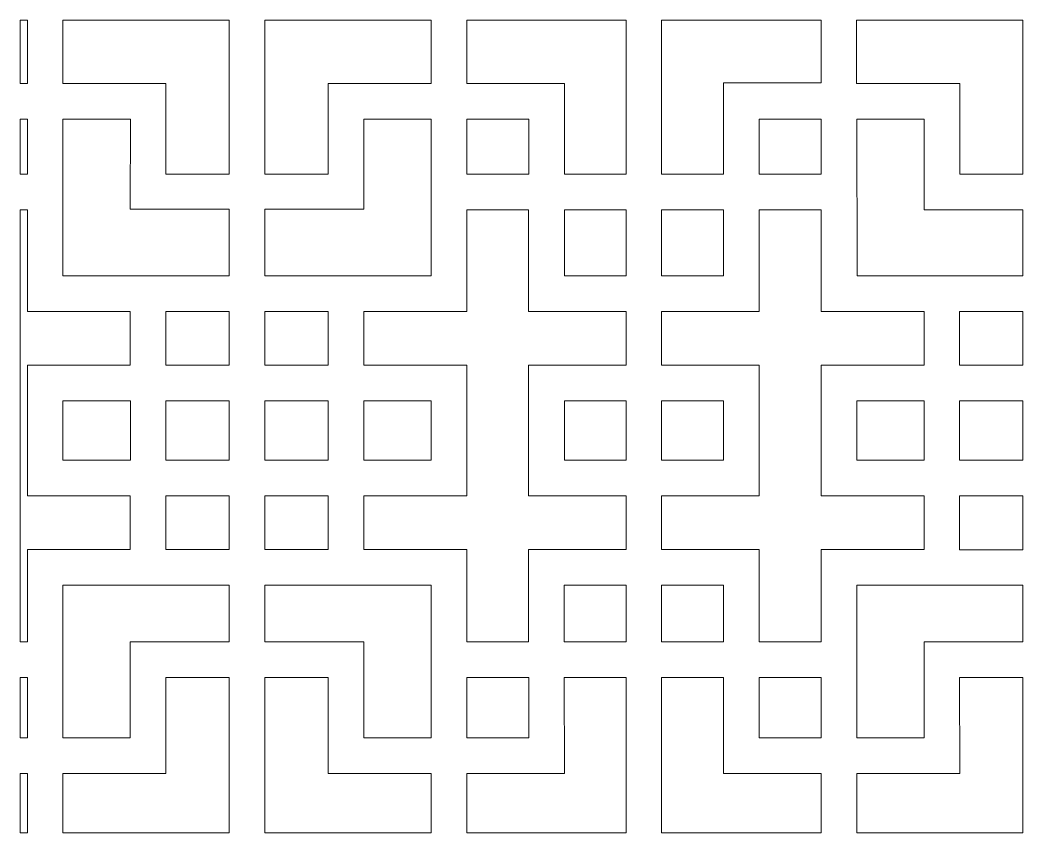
# Model space of a CAD drawing. Header units: centimetres. Extents: x -193 to 324, y -200 to 64.
# Drawn here: x 88.3 to 139, y -24.3 to 16.8 of the extents above; entities that cross this region are included whole.
import ezdxf

# ---------------------------------------------------------------- set-up
doc = ezdxf.new("R2010")
doc.units = ezdxf.units.CM
doc.header["$MEASUREMENT"] = 0
doc.layers.add('layer 1', color=7, linetype='Continuous')

msp = doc.modelspace()

# ---------------------------------------------------------------- linework, layer by layer
at = {"layer": 'layer 1', "color": 114, "lineweight": 9}
for points, knots in [([(88.31352, 13.57063), (88.31352, 13.57063), (88.31352, 16.77068), (88.31352, 16.77068), (88.31352, 16.77068), (88.31352, 16.77068), (88.68137, 16.77064), (88.68137, 16.77064), (88.68137, 16.77064), (88.68137, 16.77064), (88.68137, 13.57064), (88.68137, 13.57064), (88.68137, 13.57064), (88.68137, 13.57064), (88.31352, 13.57063), (88.31352, 13.57063)], [0, 0, 0, 0, 0.2, 0.2, 0.2, 0.2, 0.4, 0.4, 0.4, 0.4, 0.6, 0.6, 0.6, 0.6, 1, 1, 1, 1]), ([(98.88637, 16.77064), (98.88637, 16.77064), (98.88637, 8.98064), (98.88637, 8.98064), (98.88637, 8.98064), (98.88637, 8.98064), (95.68887, 8.98064), (95.68887, 8.98064), (95.68887, 8.98064), (95.68887, 8.98064), (95.68887, 13.57064), (95.68887, 13.57064), (95.68887, 13.57064), (95.68887, 13.57064), (90.48137, 13.57064), (90.48137, 13.57064), (90.48137, 13.57064), (90.48137, 13.57064), (90.48137, 16.77064), (90.48137, 16.77064), (90.48137, 16.77064), (90.48137, 16.77064), (98.88637, 16.77064), (98.88637, 16.77064)], [0, 0, 0, 0, 0.14285714, 0.14285714, 0.14285714, 0.14285714, 0.28571429, 0.28571429, 0.28571429, 0.28571429, 0.42857143, 0.42857143, 0.42857143, 0.42857143, 0.57142857, 0.57142857, 0.57142857, 0.57142857, 0.71428571, 0.71428571, 0.71428571, 0.71428571, 1, 1, 1, 1]), ([(100.68593, 16.77064), (100.68593, 16.77064), (100.68593, 8.98064), (100.68593, 8.98064), (100.68593, 8.98064), (100.68593, 8.98064), (103.88343, 8.98064), (103.88343, 8.98064), (103.88343, 8.98064), (103.88343, 8.98064), (103.88343, 13.57064), (103.88343, 13.57064), (103.88343, 13.57064), (103.88343, 13.57064), (109.09093, 13.57064), (109.09093, 13.57064), (109.09093, 13.57064), (109.09093, 13.57064), (109.09093, 16.77064), (109.09093, 16.77064), (109.09093, 16.77064), (109.09093, 16.77064), (100.68593, 16.77064), (100.68593, 16.77064)], [0, 0, 0, 0, 0.14285714, 0.14285714, 0.14285714, 0.14285714, 0.28571429, 0.28571429, 0.28571429, 0.28571429, 0.42857143, 0.42857143, 0.42857143, 0.42857143, 0.57142857, 0.57142857, 0.57142857, 0.57142857, 0.71428571, 0.71428571, 0.71428571, 0.71428571, 1, 1, 1, 1]), ([(110.89093, 16.77064), (110.89093, 16.77064), (110.89093, 13.57064), (110.89093, 13.57064), (110.89093, 13.57064), (110.89093, 13.57064), (115.82343, 13.57065), (115.82343, 13.57065), (115.82343, 13.57065), (115.82343, 13.57065), (115.82343, 8.98064), (115.82343, 8.98064), (115.82343, 8.98064), (115.82343, 8.98064), (118.94843, 8.98064), (118.94843, 8.98064), (118.94843, 8.98064), (118.94843, 8.98064), (118.94843, 16.77064), (118.94843, 16.77064), (118.94843, 16.77064), (118.94843, 16.77064), (110.89093, 16.77064), (110.89093, 16.77064)], [0, 0, 0, 0, 0.14285714, 0.14285714, 0.14285714, 0.14285714, 0.28571429, 0.28571429, 0.28571429, 0.28571429, 0.42857143, 0.42857143, 0.42857143, 0.42857143, 0.57142857, 0.57142857, 0.57142857, 0.57142857, 0.71428571, 0.71428571, 0.71428571, 0.71428571, 1, 1, 1, 1]), ([(123.86343, 13.59622), (123.86343, 13.59622), (128.79593, 13.59622), (128.79593, 13.59622), (128.79593, 13.59622), (128.79593, 13.59622), (128.79593, 16.77064), (128.79593, 16.77064), (128.79593, 16.77064), (128.79593, 16.77064), (120.73843, 16.77064), (120.73843, 16.77064), (120.73843, 16.77064), (120.73843, 16.77064), (120.73843, 8.98064), (120.73843, 8.98064), (120.73843, 8.98064), (120.73843, 8.98064), (123.86343, 8.98064), (123.86343, 8.98064), (123.86343, 8.98064), (123.86343, 8.98064), (123.86343, 13.59622), (123.86343, 13.59622)], [0, 0, 0, 0, 0.14285714, 0.14285714, 0.14285714, 0.14285714, 0.28571429, 0.28571429, 0.28571429, 0.28571429, 0.42857143, 0.42857143, 0.42857143, 0.42857143, 0.57142857, 0.57142857, 0.57142857, 0.57142857, 0.71428571, 0.71428571, 0.71428571, 0.71428571, 1, 1, 1, 1]), ([(135.80344, 13.57064), (135.80344, 13.57064), (135.80343, 8.98064), (135.80343, 8.98064), (135.80343, 8.98064), (135.80343, 8.98064), (139.00093, 8.98064), (139.00093, 8.98064), (139.00093, 8.98064), (139.00093, 8.98064), (139.00093, 16.77064), (139.00093, 16.77064), (139.00093, 16.77064), (139.00093, 16.77064), (130.59593, 16.77064), (130.59593, 16.77064), (130.59593, 16.77064), (130.59593, 16.77064), (130.59593, 13.57064), (130.59593, 13.57064), (130.59593, 13.57064), (130.59593, 13.57064), (135.80344, 13.57064), (135.80344, 13.57064)], [0, 0, 0, 0, 0.14285714, 0.14285714, 0.14285714, 0.14285714, 0.28571429, 0.28571429, 0.28571429, 0.28571429, 0.42857143, 0.42857143, 0.42857143, 0.42857143, 0.57142857, 0.57142857, 0.57142857, 0.57142857, 0.71428571, 0.71428571, 0.71428571, 0.71428571, 1, 1, 1, 1]), ([(88.31352, 8.98064), (88.31352, 8.98064), (88.31352, 11.77061), (88.31352, 11.77061), (88.31352, 11.77061), (88.31352, 11.77061), (88.68137, 11.77064), (88.68137, 11.77064), (88.68137, 11.77064), (88.68137, 11.77064), (88.68137, 8.98064), (88.68137, 8.98064), (88.68137, 8.98064), (88.68137, 8.98064), (88.31352, 8.98064), (88.31352, 8.98064)], [0, 0, 0, 0, 0.2, 0.2, 0.2, 0.2, 0.4, 0.4, 0.4, 0.4, 0.6, 0.6, 0.6, 0.6, 1, 1, 1, 1]), ([(90.48387, 3.84565), (90.48387, 3.84565), (90.48387, 11.77064), (90.48387, 11.77064), (90.48387, 11.77064), (90.48387, 11.77064), (93.8879, 11.77064), (93.8879, 11.77064), (93.8879, 11.77064), (93.8879, 11.77064), (93.88637, 7.21439), (93.88637, 7.21439), (93.88637, 7.21439), (93.88637, 7.21439), (98.88637, 7.21439), (98.88637, 7.21439), (98.88637, 7.21439), (98.88637, 7.21439), (98.88637, 3.84565), (98.88637, 3.84565), (98.88637, 3.84565), (98.88637, 3.84565), (90.48387, 3.84565), (90.48387, 3.84565)], [0, 0, 0, 0, 0.14285714, 0.14285714, 0.14285714, 0.14285714, 0.28571429, 0.28571429, 0.28571429, 0.28571429, 0.42857143, 0.42857143, 0.42857143, 0.42857143, 0.57142857, 0.57142857, 0.57142857, 0.57142857, 0.71428571, 0.71428571, 0.71428571, 0.71428571, 1, 1, 1, 1]), ([(109.08843, 3.84565), (109.08843, 3.84565), (109.08843, 11.77064), (109.08843, 11.77064), (109.08843, 11.77064), (109.08843, 11.77064), (105.6844, 11.77064), (105.6844, 11.77064), (105.6844, 11.77064), (105.6844, 11.77064), (105.68593, 7.21439), (105.68593, 7.21439), (105.68593, 7.21439), (105.68593, 7.21439), (100.68593, 7.21439), (100.68593, 7.21439), (100.68593, 7.21439), (100.68593, 7.21439), (100.68593, 3.84565), (100.68593, 3.84565), (100.68593, 3.84565), (100.68593, 3.84565), (109.08843, 3.84565), (109.08843, 3.84565)], [0, 0, 0, 0, 0.14285714, 0.14285714, 0.14285714, 0.14285714, 0.28571429, 0.28571429, 0.28571429, 0.28571429, 0.42857143, 0.42857143, 0.42857143, 0.42857143, 0.57142857, 0.57142857, 0.57142857, 0.57142857, 0.71428571, 0.71428571, 0.71428571, 0.71428571, 1, 1, 1, 1]), ([(114.02343, 11.77064), (114.02343, 11.77064), (110.89093, 11.77064), (110.89093, 11.77064), (110.89093, 11.77064), (110.89093, 11.77064), (110.89093, 8.98064), (110.89093, 8.98064), (110.89093, 8.98064), (110.89093, 8.98064), (114.02343, 8.98064), (114.02343, 8.98064), (114.02343, 8.98064), (114.02343, 8.98064), (114.02343, 11.77064), (114.02343, 11.77064)], [0, 0, 0, 0, 0.2, 0.2, 0.2, 0.2, 0.4, 0.4, 0.4, 0.4, 0.6, 0.6, 0.6, 0.6, 1, 1, 1, 1]), ([(128.79593, 11.77064), (128.79593, 11.77064), (125.66343, 11.77064), (125.66343, 11.77064), (125.66343, 11.77064), (125.66343, 11.77064), (125.66343, 8.98064), (125.66343, 8.98064), (125.66343, 8.98064), (125.66343, 8.98064), (128.79593, 8.98064), (128.79593, 8.98064), (128.79593, 8.98064), (128.79593, 8.98064), (128.79593, 11.77064), (128.79593, 11.77064)], [0, 0, 0, 0, 0.2, 0.2, 0.2, 0.2, 0.4, 0.4, 0.4, 0.4, 0.6, 0.6, 0.6, 0.6, 1, 1, 1, 1]), ([(130.61454, 3.84558), (130.61454, 3.84558), (139.00093, 3.84565), (139.00093, 3.84565), (139.00093, 3.84565), (139.00093, 3.84565), (139.00093, 7.18065), (139.00093, 7.18065), (139.00093, 7.18065), (139.00093, 7.18065), (134.00093, 7.18019), (134.00093, 7.18019), (134.00093, 7.18019), (134.00093, 7.18019), (134.00093, 11.77064), (134.00093, 11.77064), (134.00093, 11.77064), (134.00093, 11.77064), (130.59843, 11.77064), (130.59843, 11.77064), (130.59843, 11.77064), (130.59843, 11.77064), (130.61454, 3.84558), (130.61454, 3.84558)], [0, 0, 0, 0, 0.14285714, 0.14285714, 0.14285714, 0.14285714, 0.28571429, 0.28571429, 0.28571429, 0.28571429, 0.42857143, 0.42857143, 0.42857143, 0.42857143, 0.57142857, 0.57142857, 0.57142857, 0.57142857, 0.71428571, 0.71428571, 0.71428571, 0.71428571, 1, 1, 1, 1]), ([(88.31352, -14.64436), (88.31352, -14.64436), (88.31352, 7.18067), (88.31352, 7.18067), (88.31352, 7.18067), (88.31352, 7.18067), (88.68137, 7.18065), (88.68137, 7.18065), (88.68137, 7.18065), (88.68137, 7.18065), (88.68137, 2.04315), (88.68137, 2.04315), (88.68137, 2.04315), (88.68137, 2.04315), (93.88637, 2.04315), (93.88637, 2.04315), (93.88637, 2.04315), (93.88637, 2.04315), (93.88637, -0.66936), (93.88637, -0.66936), (93.88637, -0.66936), (93.88637, -0.66936), (88.68137, -0.66935), (88.68137, -0.66935), (88.68137, -0.66935), (88.68137, -0.66935), (88.68137, -7.26436), (88.68137, -7.26436), (88.68137, -7.26436), (88.68137, -7.26436), (93.88637, -7.26435), (93.88637, -7.26435), (93.88637, -7.26435), (93.88637, -7.26435), (93.88637, -9.98435), (93.88637, -9.98435), (93.88637, -9.98435), (93.88637, -9.98435), (88.68137, -9.98186), (88.68137, -9.98186), (88.68137, -9.98186), (88.68137, -9.98186), (88.68137, -14.64436), (88.68137, -14.64436), (88.68137, -14.64436), (88.68137, -14.64436), (88.31352, -14.64436), (88.31352, -14.64436)], [0, 0, 0, 0, 0.07692308, 0.07692308, 0.07692308, 0.07692308, 0.15384615, 0.15384615, 0.15384615, 0.15384615, 0.23076923, 0.23076923, 0.23076923, 0.23076923, 0.30769231, 0.30769231, 0.30769231, 0.30769231, 0.38461538, 0.38461538, 0.38461538, 0.38461538, 0.46153846, 0.46153846, 0.46153846, 0.46153846, 0.53846154, 0.53846154, 0.53846154, 0.53846154, 0.61538462, 0.61538462, 0.61538462, 0.61538462, 0.69230769, 0.69230769, 0.69230769, 0.69230769, 0.76923077, 0.76923077, 0.76923077, 0.76923077, 0.84615385, 0.84615385, 0.84615385, 0.84615385, 1, 1, 1, 1]), ([(114.00595, -7.26435), (114.00595, -7.26435), (114.01843, -0.66935), (114.01843, -0.66935), (114.01843, -0.66935), (114.01843, -0.66935), (118.95343, -0.66936), (118.95343, -0.66936), (118.95343, -0.66936), (118.95343, -0.66936), (118.95343, 2.04315), (118.95343, 2.04315), (118.95343, 2.04315), (118.95343, 2.04315), (114.00596, 2.04315), (114.00596, 2.04315), (114.00596, 2.04315), (114.00596, 2.04315), (114.01843, 7.18065), (114.01843, 7.18065), (114.01843, 7.18065), (114.01843, 7.18065), (110.89093, 7.18065), (110.89093, 7.18065), (110.89093, 7.18065), (110.89093, 7.18065), (110.89093, 2.04315), (110.89093, 2.04315), (110.89093, 2.04315), (110.89093, 2.04315), (105.68593, 2.04315), (105.68593, 2.04315), (105.68593, 2.04315), (105.68593, 2.04315), (105.68593, -0.66936), (105.68593, -0.66936), (105.68593, -0.66936), (105.68593, -0.66936), (110.89093, -0.66935), (110.89093, -0.66935), (110.89093, -0.66935), (110.89093, -0.66935), (110.89093, -7.26436), (110.89093, -7.26436), (110.89093, -7.26436), (110.89093, -7.26436), (105.68593, -7.26435), (105.68593, -7.26435), (105.68593, -7.26435), (105.68593, -7.26435), (105.68593, -9.98435), (105.68593, -9.98435), (105.68593, -9.98435), (105.68593, -9.98435), (110.89093, -9.98186), (110.89093, -9.98186), (110.89093, -9.98186), (110.89093, -9.98186), (110.89093, -14.64436), (110.89093, -14.64436), (110.89093, -14.64436), (110.89093, -14.64436), (114.01843, -14.64436), (114.01843, -14.64436), (114.01843, -14.64436), (114.01843, -14.64436), (114.00596, -9.98435), (114.00596, -9.98435), (114.00596, -9.98435), (114.00596, -9.98435), (118.95343, -9.98435), (118.95343, -9.98435), (118.95343, -9.98435), (118.95343, -9.98435), (118.95343, -7.26435), (118.95343, -7.26435), (118.95343, -7.26435), (118.95343, -7.26435), (114.00595, -7.26435), (114.00595, -7.26435)], [0, 0, 0, 0, 0.04761905, 0.04761905, 0.04761905, 0.04761905, 0.0952381, 0.0952381, 0.0952381, 0.0952381, 0.14285714, 0.14285714, 0.14285714, 0.14285714, 0.19047619, 0.19047619, 0.19047619, 0.19047619, 0.23809524, 0.23809524, 0.23809524, 0.23809524, 0.28571429, 0.28571429, 0.28571429, 0.28571429, 0.33333333, 0.33333333, 0.33333333, 0.33333333, 0.38095238, 0.38095238, 0.38095238, 0.38095238, 0.42857143, 0.42857143, 0.42857143, 0.42857143, 0.47619048, 0.47619048, 0.47619048, 0.47619048, 0.52380952, 0.52380952, 0.52380952, 0.52380952, 0.57142857, 0.57142857, 0.57142857, 0.57142857, 0.61904762, 0.61904762, 0.61904762, 0.61904762, 0.66666667, 0.66666667, 0.66666667, 0.66666667, 0.71428571, 0.71428571, 0.71428571, 0.71428571, 0.76190476, 0.76190476, 0.76190476, 0.76190476, 0.80952381, 0.80952381, 0.80952381, 0.80952381, 0.85714286, 0.85714286, 0.85714286, 0.85714286, 0.9047619, 0.9047619, 0.9047619, 0.9047619, 1, 1, 1, 1]), ([(118.95343, 7.17815), (118.95343, 7.17815), (115.82343, 7.17815), (115.82343, 7.17815), (115.82343, 7.17815), (115.82343, 7.17815), (115.82343, 3.84565), (115.82343, 3.84565), (115.82343, 3.84565), (115.82343, 3.84565), (118.95343, 3.84565), (118.95343, 3.84565), (118.95343, 3.84565), (118.95343, 3.84565), (118.95343, 7.17815), (118.95343, 7.17815)], [0, 0, 0, 0, 0.2, 0.2, 0.2, 0.2, 0.4, 0.4, 0.4, 0.4, 0.6, 0.6, 0.6, 0.6, 1, 1, 1, 1]), ([(128.79592, -0.66936), (128.79592, -0.66936), (128.79593, -7.26434), (128.79593, -7.26434), (128.79593, -7.26434), (128.79593, -7.26434), (134.00093, -7.26435), (134.00093, -7.26435), (134.00093, -7.26435), (134.00093, -7.26435), (134.00093, -9.98435), (134.00093, -9.98435), (134.00093, -9.98435), (134.00093, -9.98435), (128.79593, -9.98435), (128.79593, -9.98435), (128.79593, -9.98435), (128.79593, -9.98435), (128.79593, -14.64436), (128.79593, -14.64436), (128.79593, -14.64436), (128.79593, -14.64436), (125.66843, -14.64436), (125.66843, -14.64436), (125.66843, -14.64436), (125.66843, -14.64436), (125.66843, -9.98187), (125.66843, -9.98187), (125.66843, -9.98187), (125.66843, -9.98187), (120.73343, -9.98435), (120.73343, -9.98435), (120.73343, -9.98435), (120.73343, -9.98435), (120.73343, -7.26435), (120.73343, -7.26435), (120.73343, -7.26435), (120.73343, -7.26435), (125.66843, -7.26435), (125.66843, -7.26435), (125.66843, -7.26435), (125.66843, -7.26435), (125.66843, -0.66937), (125.66843, -0.66937), (125.66843, -0.66937), (125.66843, -0.66937), (120.73343, -0.66936), (120.73343, -0.66936), (120.73343, -0.66936), (120.73343, -0.66936), (120.73343, 2.04315), (120.73343, 2.04315), (120.73343, 2.04315), (120.73343, 2.04315), (125.66843, 2.04314), (125.66843, 2.04314), (125.66843, 2.04314), (125.66843, 2.04314), (125.66843, 7.18065), (125.66843, 7.18065), (125.66843, 7.18065), (125.66843, 7.18065), (128.79593, 7.18065), (128.79593, 7.18065), (128.79593, 7.18065), (128.79593, 7.18065), (128.79593, 2.04315), (128.79593, 2.04315), (128.79593, 2.04315), (128.79593, 2.04315), (134.00093, 2.04315), (134.00093, 2.04315), (134.00093, 2.04315), (134.00093, 2.04315), (134.00093, -0.66936), (134.00093, -0.66936), (134.00093, -0.66936), (134.00093, -0.66936), (128.79592, -0.66936), (128.79592, -0.66936)], [0, 0, 0, 0, 0.04761905, 0.04761905, 0.04761905, 0.04761905, 0.0952381, 0.0952381, 0.0952381, 0.0952381, 0.14285714, 0.14285714, 0.14285714, 0.14285714, 0.19047619, 0.19047619, 0.19047619, 0.19047619, 0.23809524, 0.23809524, 0.23809524, 0.23809524, 0.28571429, 0.28571429, 0.28571429, 0.28571429, 0.33333333, 0.33333333, 0.33333333, 0.33333333, 0.38095238, 0.38095238, 0.38095238, 0.38095238, 0.42857143, 0.42857143, 0.42857143, 0.42857143, 0.47619048, 0.47619048, 0.47619048, 0.47619048, 0.52380952, 0.52380952, 0.52380952, 0.52380952, 0.57142857, 0.57142857, 0.57142857, 0.57142857, 0.61904762, 0.61904762, 0.61904762, 0.61904762, 0.66666667, 0.66666667, 0.66666667, 0.66666667, 0.71428571, 0.71428571, 0.71428571, 0.71428571, 0.76190476, 0.76190476, 0.76190476, 0.76190476, 0.80952381, 0.80952381, 0.80952381, 0.80952381, 0.85714286, 0.85714286, 0.85714286, 0.85714286, 0.9047619, 0.9047619, 0.9047619, 0.9047619, 1, 1, 1, 1]), ([(123.86343, 7.17815), (123.86343, 7.17815), (120.73343, 7.17815), (120.73343, 7.17815), (120.73343, 7.17815), (120.73343, 7.17815), (120.73343, 3.84565), (120.73343, 3.84565), (120.73343, 3.84565), (120.73343, 3.84565), (123.86343, 3.84565), (123.86343, 3.84565), (123.86343, 3.84565), (123.86343, 3.84565), (123.86343, 7.17815), (123.86343, 7.17815)], [0, 0, 0, 0, 0.2, 0.2, 0.2, 0.2, 0.4, 0.4, 0.4, 0.4, 0.6, 0.6, 0.6, 0.6, 1, 1, 1, 1]), ([(95.68637, 2.04564), (95.68637, 2.04564), (98.88637, 2.04564), (98.88637, 2.04564), (98.88637, 2.04564), (98.88637, 2.04564), (98.88637, -0.66936), (98.88637, -0.66936), (98.88637, -0.66936), (98.88637, -0.66936), (95.68637, -0.66936), (95.68637, -0.66936), (95.68637, -0.66936), (95.68637, -0.66936), (95.68637, 2.04564), (95.68637, 2.04564)], [0, 0, 0, 0, 0.2, 0.2, 0.2, 0.2, 0.4, 0.4, 0.4, 0.4, 0.6, 0.6, 0.6, 0.6, 1, 1, 1, 1]), ([(103.88593, 2.04564), (103.88593, 2.04564), (100.68593, 2.04564), (100.68593, 2.04564), (100.68593, 2.04564), (100.68593, 2.04564), (100.68593, -0.66936), (100.68593, -0.66936), (100.68593, -0.66936), (100.68593, -0.66936), (103.88593, -0.66936), (103.88593, -0.66936), (103.88593, -0.66936), (103.88593, -0.66936), (103.88593, 2.04564), (103.88593, 2.04564)], [0, 0, 0, 0, 0.2, 0.2, 0.2, 0.2, 0.4, 0.4, 0.4, 0.4, 0.6, 0.6, 0.6, 0.6, 1, 1, 1, 1]), ([(139.00093, 2.04564), (139.00093, 2.04564), (135.80093, 2.04564), (135.80093, 2.04564), (135.80093, 2.04564), (135.80093, 2.04564), (135.80093, -0.66936), (135.80093, -0.66936), (135.80093, -0.66936), (135.80093, -0.66936), (139.00093, -0.66936), (139.00093, -0.66936), (139.00093, -0.66936), (139.00093, -0.66936), (139.00093, 2.04564), (139.00093, 2.04564)], [0, 0, 0, 0, 0.2, 0.2, 0.2, 0.2, 0.4, 0.4, 0.4, 0.4, 0.6, 0.6, 0.6, 0.6, 1, 1, 1, 1]), ([(90.48387, -2.46936), (90.48387, -2.46936), (93.89137, -2.46936), (93.89137, -2.46936), (93.89137, -2.46936), (93.89137, -2.46936), (93.89137, -5.45935), (93.89137, -5.45935), (93.89137, -5.45935), (93.89137, -5.45935), (90.48387, -5.45935), (90.48387, -5.45935), (90.48387, -5.45935), (90.48387, -5.45935), (90.48387, -2.46936), (90.48387, -2.46936)], [0, 0, 0, 0, 0.2, 0.2, 0.2, 0.2, 0.4, 0.4, 0.4, 0.4, 0.6, 0.6, 0.6, 0.6, 1, 1, 1, 1]), ([(95.68637, -2.46936), (95.68637, -2.46936), (98.88637, -2.46936), (98.88637, -2.46936), (98.88637, -2.46936), (98.88637, -2.46936), (98.88637, -5.46435), (98.88637, -5.46435), (98.88637, -5.46435), (98.88637, -5.46435), (95.68637, -5.46435), (95.68637, -5.46435), (95.68637, -5.46435), (95.68637, -5.46435), (95.68637, -2.46936), (95.68637, -2.46936)], [0, 0, 0, 0, 0.2, 0.2, 0.2, 0.2, 0.4, 0.4, 0.4, 0.4, 0.6, 0.6, 0.6, 0.6, 1, 1, 1, 1]), ([(103.88593, -2.46936), (103.88593, -2.46936), (100.68593, -2.46936), (100.68593, -2.46936), (100.68593, -2.46936), (100.68593, -2.46936), (100.68593, -5.46435), (100.68593, -5.46435), (100.68593, -5.46435), (100.68593, -5.46435), (103.88593, -5.46435), (103.88593, -5.46435), (103.88593, -5.46435), (103.88593, -5.46435), (103.88593, -2.46936), (103.88593, -2.46936)], [0, 0, 0, 0, 0.2, 0.2, 0.2, 0.2, 0.4, 0.4, 0.4, 0.4, 0.6, 0.6, 0.6, 0.6, 1, 1, 1, 1]), ([(109.08843, -2.46936), (109.08843, -2.46936), (105.68093, -2.46936), (105.68093, -2.46936), (105.68093, -2.46936), (105.68093, -2.46936), (105.68093, -5.45935), (105.68093, -5.45935), (105.68093, -5.45935), (105.68093, -5.45935), (109.08843, -5.45935), (109.08843, -5.45935), (109.08843, -5.45935), (109.08843, -5.45935), (109.08843, -2.46936), (109.08843, -2.46936)], [0, 0, 0, 0, 0.2, 0.2, 0.2, 0.2, 0.4, 0.4, 0.4, 0.4, 0.6, 0.6, 0.6, 0.6, 1, 1, 1, 1]), ([(118.95343, -2.46685), (118.95343, -2.46685), (115.82343, -2.46685), (115.82343, -2.46685), (115.82343, -2.46685), (115.82343, -2.46685), (115.82343, -5.46435), (115.82343, -5.46435), (115.82343, -5.46435), (115.82343, -5.46435), (118.95343, -5.46435), (118.95343, -5.46435), (118.95343, -5.46435), (118.95343, -5.46435), (118.95343, -2.46685), (118.95343, -2.46685)], [0, 0, 0, 0, 0.2, 0.2, 0.2, 0.2, 0.4, 0.4, 0.4, 0.4, 0.6, 0.6, 0.6, 0.6, 1, 1, 1, 1]), ([(123.86343, -2.46685), (123.86343, -2.46685), (120.73093, -2.46685), (120.73093, -2.46685), (120.73093, -2.46685), (120.73093, -2.46685), (120.73093, -5.46435), (120.73093, -5.46435), (120.73093, -5.46435), (120.73093, -5.46435), (123.86343, -5.46435), (123.86343, -5.46435), (123.86343, -5.46435), (123.86343, -5.46435), (123.86343, -2.46685), (123.86343, -2.46685)], [0, 0, 0, 0, 0.2, 0.2, 0.2, 0.2, 0.4, 0.4, 0.4, 0.4, 0.6, 0.6, 0.6, 0.6, 1, 1, 1, 1]), ([(134.00593, -2.46936), (134.00593, -2.46936), (130.59843, -2.46936), (130.59843, -2.46936), (130.59843, -2.46936), (130.59843, -2.46936), (130.59843, -5.45935), (130.59843, -5.45935), (130.59843, -5.45935), (130.59843, -5.45935), (134.00593, -5.45935), (134.00593, -5.45935), (134.00593, -5.45935), (134.00593, -5.45935), (134.00593, -2.46936), (134.00593, -2.46936)], [0, 0, 0, 0, 0.2, 0.2, 0.2, 0.2, 0.4, 0.4, 0.4, 0.4, 0.6, 0.6, 0.6, 0.6, 1, 1, 1, 1]), ([(139.00093, -2.46936), (139.00093, -2.46936), (135.80093, -2.46936), (135.80093, -2.46936), (135.80093, -2.46936), (135.80093, -2.46936), (135.80093, -5.46435), (135.80093, -5.46435), (135.80093, -5.46435), (135.80093, -5.46435), (139.00093, -5.46435), (139.00093, -5.46435), (139.00093, -5.46435), (139.00093, -5.46435), (139.00093, -2.46936), (139.00093, -2.46936)], [0, 0, 0, 0, 0.2, 0.2, 0.2, 0.2, 0.4, 0.4, 0.4, 0.4, 0.6, 0.6, 0.6, 0.6, 1, 1, 1, 1]), ([(95.68637, -7.26186), (95.68637, -7.26186), (98.88637, -7.26186), (98.88637, -7.26186), (98.88637, -7.26186), (98.88637, -7.26186), (98.88637, -9.98435), (98.88637, -9.98435), (98.88637, -9.98435), (98.88637, -9.98435), (95.68637, -9.98435), (95.68637, -9.98435), (95.68637, -9.98435), (95.68637, -9.98435), (95.68637, -7.26186), (95.68637, -7.26186)], [0, 0, 0, 0, 0.2, 0.2, 0.2, 0.2, 0.4, 0.4, 0.4, 0.4, 0.6, 0.6, 0.6, 0.6, 1, 1, 1, 1]), ([(103.88593, -7.26186), (103.88593, -7.26186), (100.68593, -7.26186), (100.68593, -7.26186), (100.68593, -7.26186), (100.68593, -7.26186), (100.68593, -9.98435), (100.68593, -9.98435), (100.68593, -9.98435), (100.68593, -9.98435), (103.88593, -9.98435), (103.88593, -9.98435), (103.88593, -9.98435), (103.88593, -9.98435), (103.88593, -7.26186), (103.88593, -7.26186)], [0, 0, 0, 0, 0.2, 0.2, 0.2, 0.2, 0.4, 0.4, 0.4, 0.4, 0.6, 0.6, 0.6, 0.6, 1, 1, 1, 1]), ([(139.00042, -7.26022), (139.00042, -7.26022), (135.80253, -7.26022), (135.80253, -7.26022), (135.80253, -7.26022), (135.80253, -7.26022), (135.80253, -9.98658), (135.80253, -9.98658), (135.80253, -9.98658), (135.80253, -9.98658), (139.00042, -9.98658), (139.00042, -9.98658), (139.00042, -9.98658), (139.00042, -9.98658), (139.00042, -7.26022), (139.00042, -7.26022)], [0, 0, 0, 0, 0.2, 0.2, 0.2, 0.2, 0.4, 0.4, 0.4, 0.4, 0.6, 0.6, 0.6, 0.6, 1, 1, 1, 1]), ([(93.88637, -14.63936), (93.88637, -14.63936), (98.88637, -14.64436), (98.88637, -14.64436), (98.88637, -14.64436), (98.88637, -14.64436), (98.88637, -11.78436), (98.88637, -11.78436), (98.88637, -11.78436), (98.88637, -11.78436), (90.48387, -11.78436), (90.48387, -11.78436), (90.48387, -11.78436), (90.48387, -11.78436), (90.48387, -19.48686), (90.48387, -19.48686), (90.48387, -19.48686), (90.48387, -19.48686), (93.88637, -19.48686), (93.88637, -19.48686), (93.88637, -19.48686), (93.88637, -19.48686), (93.88637, -14.63936), (93.88637, -14.63936)], [0, 0, 0, 0, 0.14285714, 0.14285714, 0.14285714, 0.14285714, 0.28571429, 0.28571429, 0.28571429, 0.28571429, 0.42857143, 0.42857143, 0.42857143, 0.42857143, 0.57142857, 0.57142857, 0.57142857, 0.57142857, 0.71428571, 0.71428571, 0.71428571, 0.71428571, 1, 1, 1, 1]), ([(105.68593, -14.63936), (105.68593, -14.63936), (100.68593, -14.64436), (100.68593, -14.64436), (100.68593, -14.64436), (100.68593, -14.64436), (100.68593, -11.78436), (100.68593, -11.78436), (100.68593, -11.78436), (100.68593, -11.78436), (109.08843, -11.78436), (109.08843, -11.78436), (109.08843, -11.78436), (109.08843, -11.78436), (109.08843, -19.48686), (109.08843, -19.48686), (109.08843, -19.48686), (109.08843, -19.48686), (105.68593, -19.48686), (105.68593, -19.48686), (105.68593, -19.48686), (105.68593, -19.48686), (105.68593, -14.63936), (105.68593, -14.63936)], [0, 0, 0, 0, 0.14285714, 0.14285714, 0.14285714, 0.14285714, 0.28571429, 0.28571429, 0.28571429, 0.28571429, 0.42857143, 0.42857143, 0.42857143, 0.42857143, 0.57142857, 0.57142857, 0.57142857, 0.57142857, 0.71428571, 0.71428571, 0.71428571, 0.71428571, 1, 1, 1, 1]), ([(118.95343, -11.78186), (118.95343, -11.78186), (115.82093, -11.78186), (115.82093, -11.78186), (115.82093, -11.78186), (115.82093, -11.78186), (115.82093, -14.63936), (115.82093, -14.63936), (115.82093, -14.63936), (115.82093, -14.63936), (118.95343, -14.63936), (118.95343, -14.63936), (118.95343, -14.63936), (118.95343, -14.63936), (118.95343, -11.78186), (118.95343, -11.78186)], [0, 0, 0, 0, 0.2, 0.2, 0.2, 0.2, 0.4, 0.4, 0.4, 0.4, 0.6, 0.6, 0.6, 0.6, 1, 1, 1, 1]), ([(123.86343, -11.78186), (123.86343, -11.78186), (120.73343, -11.78186), (120.73343, -11.78186), (120.73343, -11.78186), (120.73343, -11.78186), (120.73343, -14.63936), (120.73343, -14.63936), (120.73343, -14.63936), (120.73343, -14.63936), (123.86343, -14.63936), (123.86343, -14.63936), (123.86343, -14.63936), (123.86343, -14.63936), (123.86343, -11.78186), (123.86343, -11.78186)], [0, 0, 0, 0, 0.2, 0.2, 0.2, 0.2, 0.4, 0.4, 0.4, 0.4, 0.6, 0.6, 0.6, 0.6, 1, 1, 1, 1]), ([(134.00093, -14.63936), (134.00093, -14.63936), (139.00093, -14.64058), (139.00093, -14.64058), (139.00093, -14.64058), (139.00093, -14.64058), (139.00093, -11.78436), (139.00093, -11.78436), (139.00093, -11.78436), (139.00093, -11.78436), (130.60383, -11.78436), (130.60383, -11.78436), (130.60383, -11.78436), (130.60383, -11.78436), (130.59843, -19.48686), (130.59843, -19.48686), (130.59843, -19.48686), (130.59843, -19.48686), (134.00093, -19.48686), (134.00093, -19.48686), (134.00093, -19.48686), (134.00093, -19.48686), (134.00093, -14.63936), (134.00093, -14.63936)], [0, 0, 0, 0, 0.14285714, 0.14285714, 0.14285714, 0.14285714, 0.28571429, 0.28571429, 0.28571429, 0.28571429, 0.42857143, 0.42857143, 0.42857143, 0.42857143, 0.57142857, 0.57142857, 0.57142857, 0.57142857, 0.71428571, 0.71428571, 0.71428571, 0.71428571, 1, 1, 1, 1]), ([(88.31351, -19.48686), (88.31351, -19.48686), (88.31351, -16.43937), (88.31351, -16.43937), (88.31351, -16.43937), (88.31351, -16.43937), (88.68137, -16.43936), (88.68137, -16.43936), (88.68137, -16.43936), (88.68137, -16.43936), (88.68137, -19.48686), (88.68137, -19.48686), (88.68137, -19.48686), (88.68137, -19.48686), (88.31351, -19.48686), (88.31351, -19.48686)], [0, 0, 0, 0, 0.2, 0.2, 0.2, 0.2, 0.4, 0.4, 0.4, 0.4, 0.6, 0.6, 0.6, 0.6, 1, 1, 1, 1]), ([(98.88637, -24.29686), (98.88637, -24.29686), (98.88637, -16.44186), (98.88637, -16.44186), (98.88637, -16.44186), (98.88637, -16.44186), (95.68637, -16.44186), (95.68637, -16.44186), (95.68637, -16.44186), (95.68637, -16.44186), (95.68887, -21.28686), (95.68887, -21.28686), (95.68887, -21.28686), (95.68887, -21.28686), (90.48387, -21.28686), (90.48387, -21.28686), (90.48387, -21.28686), (90.48387, -21.28686), (90.48387, -24.29686), (90.48387, -24.29686), (90.48387, -24.29686), (90.48387, -24.29686), (98.88637, -24.29686), (98.88637, -24.29686)], [0, 0, 0, 0, 0.14285714, 0.14285714, 0.14285714, 0.14285714, 0.28571429, 0.28571429, 0.28571429, 0.28571429, 0.42857143, 0.42857143, 0.42857143, 0.42857143, 0.57142857, 0.57142857, 0.57142857, 0.57142857, 0.71428571, 0.71428571, 0.71428571, 0.71428571, 1, 1, 1, 1]), ([(100.68593, -24.29686), (100.68593, -24.29686), (100.68593, -16.44186), (100.68593, -16.44186), (100.68593, -16.44186), (100.68593, -16.44186), (103.88593, -16.44186), (103.88593, -16.44186), (103.88593, -16.44186), (103.88593, -16.44186), (103.88343, -21.28686), (103.88343, -21.28686), (103.88343, -21.28686), (103.88343, -21.28686), (109.08843, -21.28686), (109.08843, -21.28686), (109.08843, -21.28686), (109.08843, -21.28686), (109.08843, -24.29686), (109.08843, -24.29686), (109.08843, -24.29686), (109.08843, -24.29686), (100.68593, -24.29686), (100.68593, -24.29686)], [0, 0, 0, 0, 0.14285714, 0.14285714, 0.14285714, 0.14285714, 0.28571429, 0.28571429, 0.28571429, 0.28571429, 0.42857143, 0.42857143, 0.42857143, 0.42857143, 0.57142857, 0.57142857, 0.57142857, 0.57142857, 0.71428571, 0.71428571, 0.71428571, 0.71428571, 1, 1, 1, 1]), ([(114.02343, -16.43936), (114.02343, -16.43936), (110.89093, -16.43936), (110.89093, -16.43936), (110.89093, -16.43936), (110.89093, -16.43936), (110.89093, -19.48686), (110.89093, -19.48686), (110.89093, -19.48686), (110.89093, -19.48686), (114.02343, -19.48686), (114.02343, -19.48686), (114.02343, -19.48686), (114.02343, -19.48686), (114.02343, -16.43936), (114.02343, -16.43936)], [0, 0, 0, 0, 0.2, 0.2, 0.2, 0.2, 0.4, 0.4, 0.4, 0.4, 0.6, 0.6, 0.6, 0.6, 1, 1, 1, 1]), ([(118.95343, -24.29686), (118.95343, -24.29686), (118.95343, -16.44186), (118.95343, -16.44186), (118.95343, -16.44186), (118.95343, -16.44186), (115.82092, -16.44186), (115.82092, -16.44186), (115.82092, -16.44186), (115.82092, -16.44186), (115.82343, -21.28686), (115.82343, -21.28686), (115.82343, -21.28686), (115.82343, -21.28686), (110.89093, -21.28686), (110.89093, -21.28686), (110.89093, -21.28686), (110.89093, -21.28686), (110.89093, -24.29686), (110.89093, -24.29686), (110.89093, -24.29686), (110.89093, -24.29686), (118.95343, -24.29686), (118.95343, -24.29686)], [0, 0, 0, 0, 0.14285714, 0.14285714, 0.14285714, 0.14285714, 0.28571429, 0.28571429, 0.28571429, 0.28571429, 0.42857143, 0.42857143, 0.42857143, 0.42857143, 0.57142857, 0.57142857, 0.57142857, 0.57142857, 0.71428571, 0.71428571, 0.71428571, 0.71428571, 1, 1, 1, 1]), ([(123.86343, -21.28686), (123.86343, -21.28686), (123.86343, -16.44186), (123.86343, -16.44186), (123.86343, -16.44186), (123.86343, -16.44186), (120.73343, -16.44186), (120.73343, -16.44186), (120.73343, -16.44186), (120.73343, -16.44186), (120.73343, -24.29686), (120.73343, -24.29686), (120.73343, -24.29686), (120.73343, -24.29686), (128.79593, -24.29686), (128.79593, -24.29686), (128.79593, -24.29686), (128.79593, -24.29686), (128.79593, -21.28686), (128.79593, -21.28686), (128.79593, -21.28686), (128.79593, -21.28686), (123.86343, -21.28686), (123.86343, -21.28686)], [0, 0, 0, 0, 0.14285714, 0.14285714, 0.14285714, 0.14285714, 0.28571429, 0.28571429, 0.28571429, 0.28571429, 0.42857143, 0.42857143, 0.42857143, 0.42857143, 0.57142857, 0.57142857, 0.57142857, 0.57142857, 0.71428571, 0.71428571, 0.71428571, 0.71428571, 1, 1, 1, 1]), ([(128.79593, -16.43936), (128.79593, -16.43936), (125.66343, -16.43936), (125.66343, -16.43936), (125.66343, -16.43936), (125.66343, -16.43936), (125.66343, -19.48686), (125.66343, -19.48686), (125.66343, -19.48686), (125.66343, -19.48686), (128.79593, -19.48686), (128.79593, -19.48686), (128.79593, -19.48686), (128.79593, -19.48686), (128.79593, -16.43936), (128.79593, -16.43936)], [0, 0, 0, 0, 0.2, 0.2, 0.2, 0.2, 0.4, 0.4, 0.4, 0.4, 0.6, 0.6, 0.6, 0.6, 1, 1, 1, 1]), ([(139.00093, -16.44186), (139.00093, -16.44186), (135.80093, -16.44186), (135.80093, -16.44186), (135.80093, -16.44186), (135.80093, -16.44186), (135.80342, -21.28686), (135.80342, -21.28686), (135.80342, -21.28686), (135.80342, -21.28686), (130.59843, -21.28686), (130.59843, -21.28686), (130.59843, -21.28686), (130.59843, -21.28686), (130.59843, -24.29686), (130.59843, -24.29686), (130.59843, -24.29686), (130.59843, -24.29686), (139.00093, -24.29686), (139.00093, -24.29686), (139.00093, -24.29686), (139.00093, -24.29686), (139.00093, -16.44186), (139.00093, -16.44186)], [0, 0, 0, 0, 0.14285714, 0.14285714, 0.14285714, 0.14285714, 0.28571429, 0.28571429, 0.28571429, 0.28571429, 0.42857143, 0.42857143, 0.42857143, 0.42857143, 0.57142857, 0.57142857, 0.57142857, 0.57142857, 0.71428571, 0.71428571, 0.71428571, 0.71428571, 1, 1, 1, 1]), ([(88.31351, -24.29686), (88.31351, -24.29686), (88.31351, -21.28681), (88.31351, -21.28681), (88.31351, -21.28681), (88.31351, -21.28681), (88.68137, -21.28686), (88.68137, -21.28686), (88.68137, -21.28686), (88.68137, -21.28686), (88.68137, -24.29686), (88.68137, -24.29686), (88.68137, -24.29686), (88.68137, -24.29686), (88.31351, -24.29686), (88.31351, -24.29686)], [0, 0, 0, 0, 0.2, 0.2, 0.2, 0.2, 0.4, 0.4, 0.4, 0.4, 0.6, 0.6, 0.6, 0.6, 1, 1, 1, 1])]:
    msp.add_open_spline(points, degree=3, knots=knots, dxfattribs=at)

doc.saveas('drawing.dxf')
